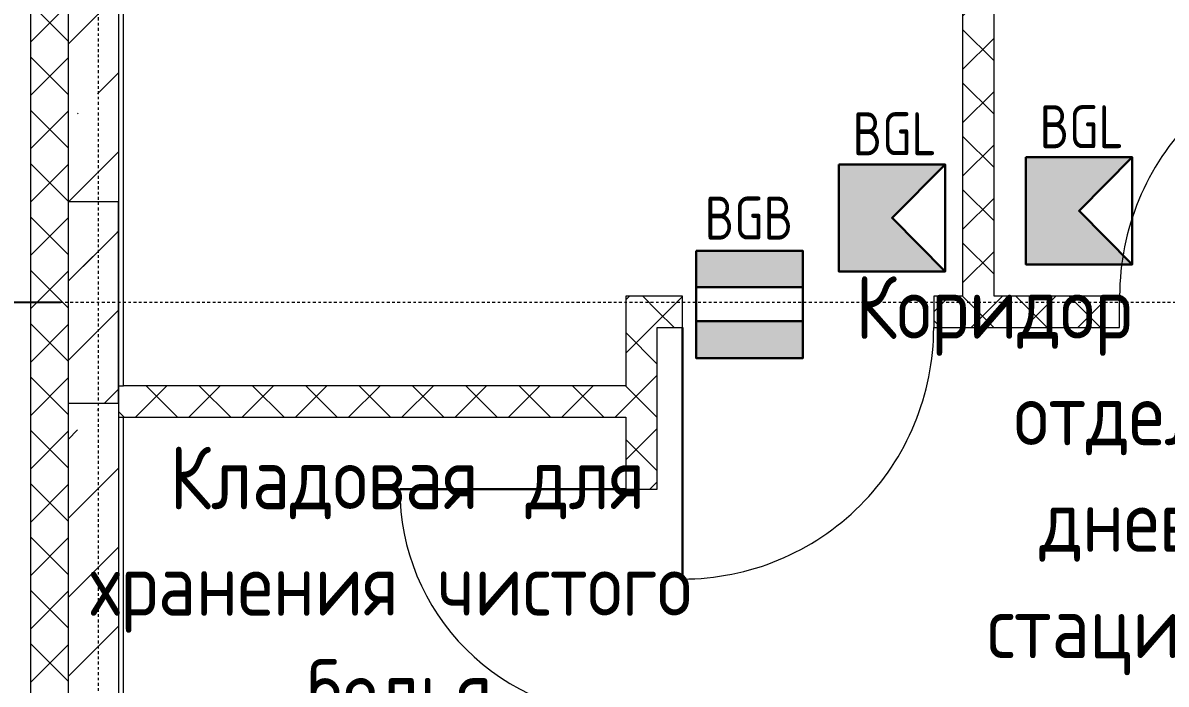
# Model space of a CAD drawing. Header units: millimetres. Extents: x -174154 to -170572, y -111302 to -109817.
# Drawn here: x -172537.09 to -172491.59, y -110551.32 to -110525.02 of the extents above; entities that cross this region are included whole.
import ezdxf

# ---------------------------------------------------------------- set-up
doc = ezdxf.new("R2010")
doc.units = ezdxf.units.MM
doc.linetypes.add('ACAD_ISO02W100', pattern=[15, 12, -3])
doc.linetypes.add('ADSK_Линия сетки', pattern=[21, 12, -3, 3, -3])
doc.layers.get('Defpoints').update_dxf_attribs({"color": 70})
for name, color, linetype, lineweight in [('!Подложка', 252, 'ACAD_ISO02W100', 25), ('Двери', 7, 'Continuous', 18), ('Колонны', 7, 'Continuous', 18), ('Марки помещений', 7, 'Continuous', 18), ('ОПС', 1, 'Continuous', 30), ('Оси', 7, 'Continuous', 9), ('Панель', 7, 'Continuous', 18), ('ПС', 1, 'Continuous', 50), ('Размеры', 7, 'Continuous', 9), ('Стены разрез', 7, 'Continuous', 40), ('Стены штриховка', 7, 'Continuous', 18)]:
    doc.layers.add(name, color=color, linetype=linetype, lineweight=lineweight)
doc.layers.add('PRSHEME', color=7, linetype='Continuous')
doc.styles.add('GOST Common', font='GOST Common.ttf', dxfattribs={"width": 0.9, "height": 250})
doc.styles.get("Standard").update_dxf_attribs({"font": 'GOST_A.TTF'})
doc.dimstyles.new('ADSK_Проверочный', dxfattribs={"dimscale": 304.8, "dimtxt": 251.4287490705518, "dimasz": 0.4639107611548557, "dimexe": 0.4921259842519685, "dimexo": 0.4921259842519685, "dimgap": 0.1640419947506562, "dimtad": 1, "dimdec": 0, "dimdsep": 46, "dimtxsty": 'GOST Common', "dimblk1": 'OBLIQUE', "dimblk2": 'OBLIQUE', "dimsah": 1, "dimcen": 0.09, "dimazin": 0, "dimtfac": 1, "dimtdec": 4, "dimtix": 1, "dimtmove": 0, "dimatfit": 3, "dimfxl": 1, "dimtvp": 1, "dimtolj": 1, "dimtzin": 0, "dimarcsym": 2})
pattern_1 = [(45, (30280.00000000015, 12304.99999999978), (-106.0660171779821, 106.0660171779821), []), (135, (30280.00000000015, 12304.99999999978), (-106.0660171779821, -106.0660171779821), [])]

# ---------------------------------------------------------------- blocks, each defined once
blk = doc.blocks.new('*U9')
at = {"layer": 'ОПС', "lineweight": 25, "ltscale": 10}
h = blk.add_hatch(color=5, dxfattribs=at)
h.dxf.hatch_style = 1
h.paths.add_polyline_path([(-0.05454638312494353, 299.697669372428), (-0.05454638312495774, 0.5443030777967124), (296.8694145977408, 0.5443030777967408), (148.4074613871881, 150.1209877400764), (296.8694145977408, 299.697669372428)])
at = {"layer": 'ОПС', "color": 5, "ltscale": 100}
blk.add_lwpolyline([(-0.05454638312494353, 299.697669372428), (296.8694145977408, 299.697669372428), (296.8694145977408, 0.5443030777967124), (-0.05454638312494353, 0.5443030777967124)], close=True, dxfattribs=at)
blk.add_lwpolyline([(296.8694145977408, 299.697669372428), (148.4074613871881, 150.1209877400764), (296.8694145977408, 0.5443030777967124)], dxfattribs=at)
at = {"layer": 'ПС', "color": 0, "ltscale": 300, "insert": (155.4784635063877, 385.2214189272918), "char_height": 120, "width": 171.5984937908857, "attachment_point": 5, "bg_fill": 3, "box_fill_scale": 1, "bg_fill_color": 256, "bg_fill_transparency": 0}
blk.add_mtext('BGL', dxfattribs=at)
blk = doc.blocks.new('*U10')
at = {"layer": 'PRSHEME', "lineweight": 25}
for points in [[(-0.03523347311511316, 299.7057995788264), (298.130432175119, 299.7057995788264), (298.130432175119, 198.4344173433817), (-0.03523347311511316, 198.4344173433817)], [(-0.03523273422649374, 102.8115166330224), (298.1304329140076, 102.8115166330224), (298.130432175119, 0.04764829622126854), (-0.03523347311511316, 0.04764829622126854)]]:
    blk.add_hatch(color=30, dxfattribs=at).paths.add_polyline_path(points)
at = {"layer": 'PRSHEME', "color": 30, "lineweight": 30}
for p, q in [((-0.03523347311511316, 198.4344173433817), (298.1304321750807, 198.4344173433817)), ((-0.03523347311511316, 102.8115166330224), (298.130432175119, 102.8115166330224))]:
    blk.add_line(p, q, dxfattribs=at)
at = {"layer": 'PRSHEME', "color": 30, "lineweight": 25}
for points in [[(-0.03523347311511316, 299.7057995788264), (298.130432175119, 299.7057995788264), (298.130432175119, 198.4344173433817), (-0.03523347311511316, 198.4344173433817)], [(-0.03523347311511316, 102.8115166330224), (298.1304321751572, 102.8115166330224), (298.130432175119, 0.04764829622126854), (-0.03523347311511316, 0.04764829622126854)]]:
    blk.add_lwpolyline(points, close=True, dxfattribs=at)
at = {"layer": 'PRSHEME', "color": 30, "lineweight": 30}
blk.add_lwpolyline([(-0.03523347311511316, 299.7057995788264), (298.130432175119, 299.7057995788264), (298.130432175119, 0.04764829622126854), (-0.03523347311511316, 0.04764829622126854)], close=True, dxfattribs=at)
at = {"layer": 'ПС', "color": 0, "ltscale": 300, "insert": (147.6877256849152, 390.993334668166), "char_height": 120, "width": 178.901923524727, "attachment_point": 5, "bg_fill": 3, "box_fill_scale": 1, "bg_fill_color": 256, "bg_fill_transparency": 0}
blk.add_mtext('BGB', dxfattribs=at)
blk = doc.blocks.new('AC_Дверь_Однопольная_ПВХ - 960х2080h М ОЛ Глухой низ с доводчиком-799938-В_АР_ПЭ_02 Этаж')
at = {"layer": 'Панель', "lineweight": 30}
blk.add_line((499.9999999999943, 62.50000000096315), (499.9999999999943, 1062.500000000963), dxfattribs=at)
at = {"layer": 'Панель'}
blk.add_arc((499.9999999999942, 62.50000000096315), 999.9999999999992, 89.99999999999987, 180, dxfattribs=at)
blk = doc.blocks.new('AC_Дверь_Однопольная_ПВХ - 860х2080h В Л-799853-В_АР_ПЭ_02 Этаж')
at = {"layer": 'Панель', "lineweight": 30}
blk.add_line((449.9999999999941, 62.50000000096298), (449.9999999999941, 962.500000000963), dxfattribs=at)
at = {"layer": 'Панель'}
blk.add_arc((449.999999999994, 62.50000000096298), 899.9999999999993, 89.99999999999987, 179.9999999999999, dxfattribs=at)
blk = doc.blocks.new('AC_Дверь_Однопольная_ДеревяннаяНаружная_ГОСТ24698-81 - 960х2080h ГЛ-799317-В_АР_ПЭ_02 Этаж')
at = {"layer": 'Панель', "lineweight": 30}
blk.add_line((499.9999999999943, 62.50000000096315), (499.9999999999943, 1062.500000000963), dxfattribs=at)
at = {"layer": 'Панель'}
blk.add_arc((499.9999999999942, 62.50000000096315), 999.9999999999992, 89.99999999999987, 180, dxfattribs=at)
blk = doc.blocks.new('_Oblique')
at = {"color": 0, "linetype": 'ByBlock', "lineweight": -2}
blk.add_line((-0.5, -0.5), (0.5, 0.5), dxfattribs=at)
blk = doc.blocks.new('*D507')
at = {"layer": 'Defpoints', "color": 0, "transparency": 16777216}
for p in [(-727.1030191601933, 8864.999999999876), (330.000000000011, 8864.999999999876), (330.0000000000074, 5465.00000000105)]:
    blk.add_point(p, dxfattribs=at)
at = {"layer": 'Размеры', "color": 0, "lineweight": -2, "transparency": 16777216}
for p, q in [((180.000000000011, 8864.999999999876), (-877.1030191601934, 8864.999999999876)), ((-727.1030191601926, 5465.00000000105), (-727.1030191601933, 8864.999999999876)), ((180.0000000000073, 5465.00000000105), (-877.1030191601928, 5465.00000000105))]:
    blk.add_line(p, q, dxfattribs=at)
at = {"layer": 'Размеры', "color": 0, "lineweight": -2, "transparency": 16777216, "xscale": 141.4, "yscale": 141.4, "zscale": 141.4}
for p, rotation in [((-727.1030191601933, 8864.999999999876), 90), ((-727.1030191601926, 5465.00000000105), 270)]:
    blk.add_blockref('_Oblique', p, dxfattribs=dict(at, rotation=rotation))
at = {"layer": 'Размеры', "color": 0, "transparency": 16777216, "insert": (-902.1030191601908, 7165.000000000462), "char_height": 250, "width": 782.4121750737847, "attachment_point": 5, "rotation": 90, "style": 'GOST Common'}
blk.add_mtext('\\A1;3400', dxfattribs=at)
blk = doc.blocks.new('A$C02fe7d8c')
at = {"layer": 'Колонны', "lineweight": 20, "true_color": 0x636466}
h = blk.add_hatch(dxfattribs=at)
h.set_pattern_fill('FP_3', color=251, style=0, pattern_type=2)
h.set_pattern_definition([(45, (30280.00000000015, 12304.99999999978), (-314.3089642374204, 314.3089642374204), []), (45, (30594.30900000015, 12304.99999999978), (-314.3089642374204, 314.3089642374204), [222.25, -111.125])])
h.paths.add_polyline_path([(210.0000000000218, 8465.000000003023), (410.0000000000182, 8465.00000000303), (409.9999999999745, 9265.00000000303), (209.9999999999782, 9265.000000003014)])
at = {"layer": 'Стены разрез', "lineweight": 20, "true_color": 0x636466}
h = blk.add_hatch(dxfattribs=at)
h.set_pattern_fill('FP_1', color=251, style=0, pattern_type=2)
h.set_pattern_definition(pattern_1)
h.paths.add_polyline_path([(120.6690279984578, 209.9999999999964), (209.9999999999673, 209.9999999999964), (209.9999999999854, 14469.99999999988), (60, 14469.99999999988), (59.9999999999709, 209.9999999999964)])
h = blk.add_hatch(dxfattribs=at)
h.set_pattern_fill('FP_2', color=251, style=0, pattern_type=2)
h.set_pattern_definition([(45, (30280.00000000015, 12304.99999999978), (-314.3089642374204, 314.3089642374204), []), (45, (30594.30900000015, 12304.99999999978), (-314.3089642374204, 314.3089642374204), [555.625, -111.125, 3.353, -107.772])])
h.paths.add_polyline_path([(209.9999999999673, 409.9999999999927), (409.9999999999709, 409.9999999999927), (409.9999999999927, 14269.99999999988), (209.9999999999891, 14269.99999999988), (209.9999999999854, 429.9999999999982)])
h = blk.add_hatch(dxfattribs=at)
h.set_pattern_fill('FP_1', color=251, style=0, pattern_type=2)
h.set_pattern_definition(pattern_1)
h.paths.add_polyline_path([(3894.999999999985, 8889.999999999858), (3894.999999999993, 14269.99999999987), (3769.999999999993, 14269.99999999987), (3769.999999999982, 8889.999999999858)])
h = blk.add_hatch(dxfattribs=at)
h.set_pattern_fill('FP_1', color=251, style=0, pattern_type=2)
h.set_pattern_definition(pattern_1)
h.paths.add_polyline_path([(2429.999999999978, 5139.828844088218), (2554.999999999982, 5139.828844088218), (2554.999999999985, 7222.499999999857), (2429.999999999985, 7222.499999999857)])
h.paths.add_polyline_path([(2429.999999999989, 8122.49999999986), (2554.999999999985, 8122.49999999986), (2554.999999999985, 8889.999999999867), (2429.999999999989, 8889.999999999867), (2429.999999999989, 8408.499999999865)])
h = blk.add_hatch(dxfattribs=at)
h.set_pattern_fill('FP_1', color=251, style=0, pattern_type=2)
h.set_pattern_definition(pattern_1)
h.paths.add_polyline_path([(14929.93549093288, 8764.999999999818), (14929.93549093288, 8889.999999999824), (12904.99999999999, 8889.999999999833), (12904.99999999999, 8764.999999999827), (13430.00000851604, 8764.999999999827)])
h.paths.add_polyline_path([(11904.99999999998, 8764.999999999827), (11904.99999999998, 8889.999999999833), (9419.999999999989, 8889.999999999842), (9419.999999999989, 8764.999999999836)])
h.paths.add_polyline_path([(8419.999999999985, 8764.999999999844), (8419.999999999985, 8889.99999999985), (5394.999999999982, 8889.999999999858), (5394.999999999982, 8764.999999999853)])
h.paths.add_polyline_path([(3654.999999999985, 8764.999999999853), (4394.999999999982, 8764.999999999853), (4394.999999999982, 8889.999999999858), (3654.999999999985, 8889.999999999858)])
h.paths.add_polyline_path([(2554.999999999985, 8764.999999999862), (2654.999999999985, 8764.999999999862), (2654.999999999985, 8889.999999999867), (2554.999999999985, 8889.999999999867)])
h = blk.add_hatch(dxfattribs=at)
h.set_pattern_fill('FP_1', color=251, style=0, pattern_type=2)
h.set_pattern_definition(pattern_1)
h.paths.add_polyline_path([(2429.999999999989, 8408.499999999865), (2429.999999999989, 8533.499999999862), (409.9999999999854, 8533.49999999987), (409.9999999999854, 8408.499999999865), (429.9999999999709, 8408.499999999865)])
at = {"layer": 'Колонны', "color": 251, "lineweight": 20, "true_color": 0x636466}
for p, q in [((410.0000000000073, 9265.00000000303), (210.0000000000073, 9265.00000000302)), ((210.0000000000073, 9265.00000000302), (210.0000000000509, 8465.00000000302)), ((410.0000000000473, 8465.00000000303), (410.0000000000073, 9265.00000000303)), ((210.0000000000509, 8465.00000000302), (410.0000000000473, 8465.00000000303))]:
    blk.add_line(p, q, dxfattribs=at)
at = {"layer": 'Оси', "linetype": 'ADSK_Линия сетки'}
for p, q in [((330.0000000000182, 16592.85830273533), (329.9999999999891, -2195.000000000127)), ((32780.00000000002, 8864.999999999767), (-1856.358330931362, 8864.99999999988))]:
    blk.add_line(p, q, dxfattribs=at)
at = {"layer": 'Стены разрез', "color": 251, "lineweight": 20, "true_color": 0x636466}
for p, q in [((430.0000000000109, 8533.499999999873), (430.0000000000218, 14249.99999999987)), ((3770.000000000018, 14249.99999999986), (3770.000000000007, 8889.999999999858)), ((3895.000000000011, 8889.999999999858), (3895.000000000018, 14249.99999999986)), ((2655.000000000011, 8889.999999999862), (2430.000000000015, 8889.999999999864)), ((2430.000000000015, 8889.999999999864), (2430.000000000015, 8533.499999999864)), ((2655.000000000011, 8764.999999999864), (2655.000000000011, 8889.999999999862)), ((3770.000000000007, 8889.999999999858), (3655.000000000015, 8889.99999999986)), ((3655.000000000015, 8889.99999999986), (3655.000000000015, 8764.99999999986)), ((4395.000000000011, 8889.999999999858), (3895.000000000011, 8889.999999999858)), ((4395.000000000011, 8764.999999999858), (4395.000000000011, 8889.999999999858)), ((2555.000000000015, 8122.499999999858), (2555.000000000015, 8764.999999999864)), ((2555.000000000015, 8764.999999999864), (2655.000000000011, 8764.999999999864)), ((3655.000000000015, 8764.99999999986), (4395.000000000011, 8764.999999999858)), ((2430.000000000015, 8533.499999999864), (430.0000000000146, 8533.499999999869)), ((430.0000000000109, 5139.828844088231), (430.0000000000146, 8408.49999999987)), ((430, 8408.499999999869), (2430.000000000015, 8408.499999999864)), ((2430.000000000015, 8408.499999999864), (2430.000000000015, 8122.499999999859)), ((2430.000000000015, 8122.499999999859), (2555.000000000015, 8122.499999999858))]:
    blk.add_line(p, q, dxfattribs=at)
at = {"layer": 'Стены штриховка', "color": 251, "lineweight": 20, "true_color": 0x636466}
for p, q in [((60.00000000002547, 14619.99999999987), (60.00000000000364, 60)), ((210.0000000000182, 14469.99999999987), (210, 210)), ((410.0000000000218, 14269.99999999987), (410, 409.9999999999982)), ((410.0000000000146, 8533.499999999869), (430.0000000000109, 8533.499999999869)), ((410.0000000000146, 8408.49999999987), (430.0000000000146, 8408.499999999869))]:
    blk.add_line(p, q, dxfattribs=at)
at = {"layer": 'Двери', "color": 251, "lineweight": 20, "true_color": 0x636466}
blk.add_blockref('AC_Дверь_Однопольная_ПВХ - 960х2080h М ОЛ Глухой низ с доводчиком-799938-В_АР_ПЭ_02 Этаж', (4895.000000000018, 8827.499999999856), dxfattribs=at)
for name, p, rotation in [('AC_Дверь_Однопольная_ДеревяннаяНаружная_ГОСТ24698-81 - 960х2080h ГЛ-799317-В_АР_ПЭ_02 Этаж', (3155.000000000004, 8827.499999999862), 180), ('AC_Дверь_Однопольная_ПВХ - 860х2080h В Л-799853-В_АР_ПЭ_02 Этаж', (2492.500000000007, 7672.499999999867), 89.9999999999999)]:
    blk.add_blockref(name, p, dxfattribs=dict(at, rotation=rotation))
at = {"layer": 'Марки помещений', "color": 251, "lineweight": 20, "true_color": 0x636466, "char_height": 249.9999999999997, "attachment_point": 1, "style": 'GOST Common'}
for s, insert, width in [('Коридор', (3343.56038239635, 8970.52277850689), 1385.315999999998), ('отделения', (3974.59163239635, 8547.189445173557), 1803.796874999998), ('Кладовая', (614.1764900889066, 8292.598587450226), 1623.417187499998), ('для', (2031.020240088907, 8292.598587450226), 584.4301874999994), ('дневного', (4075.79475739635, 8123.856111840223), 1558.480499999999), ('хранения', (298.6608650889066, 7869.265254116892), 1580.126062499999), ('чистого', (1679.785865088907, 7869.265254116892), 1385.315999999998), ('стационара', (3867.43538239635, 7700.522778506891), 2056.328437499998), ('белья', (1161.863990088907, 7445.931920783559), 974.050312499999)]:
    blk.add_mtext(s, dxfattribs=dict(at, insert=insert, width=width))
at = {"layer": 'Размеры'}
dim = blk.add_linear_dim(base=(-727.1030191601933, 8864.999999999876), p1=(330.0000000000073, 5465.000000001049), p2=(330.0000000000109, 8864.999999999873), angle=90, dimstyle='ADSK_Проверочный', override={"dimpost": '<>', "dimfxl": 3399.999999998824}, dxfattribs=at)
dim.commit()
dim.dimension.update_dxf_attribs({"geometry": '*D507', "text_midpoint": (-902.1030191601908, 7165.000000000462)})

msp = doc.modelspace()

# ---------------------------------------------------------------- block references
at = {"layer": 'ПС', "color": 0, "xscale": 0.01424277820484836, "yscale": 0.01424277820484836, "zscale": 0.01424277820484836}
for name, p in [('*U9', (-172504.6120292997, -110534.9146110811)), ('*U9', (-172497.1686176125, -110534.6344519275)), ('*U10', (-172510.2959960055, -110538.350409031))]:
    msp.add_blockref(name, p, dxfattribs=at)

# ---------------------------------------------------------------- next in the draw order: block references
at = {"layer": '!Подложка', "ltscale": 20, "xscale": 0.01, "yscale": 0.01, "zscale": 0.01}
msp.add_blockref('A$C02fe7d8c', (-172537.3894769453, -110624.7877293258), dxfattribs=at)

doc.saveas('drawing.dxf')
